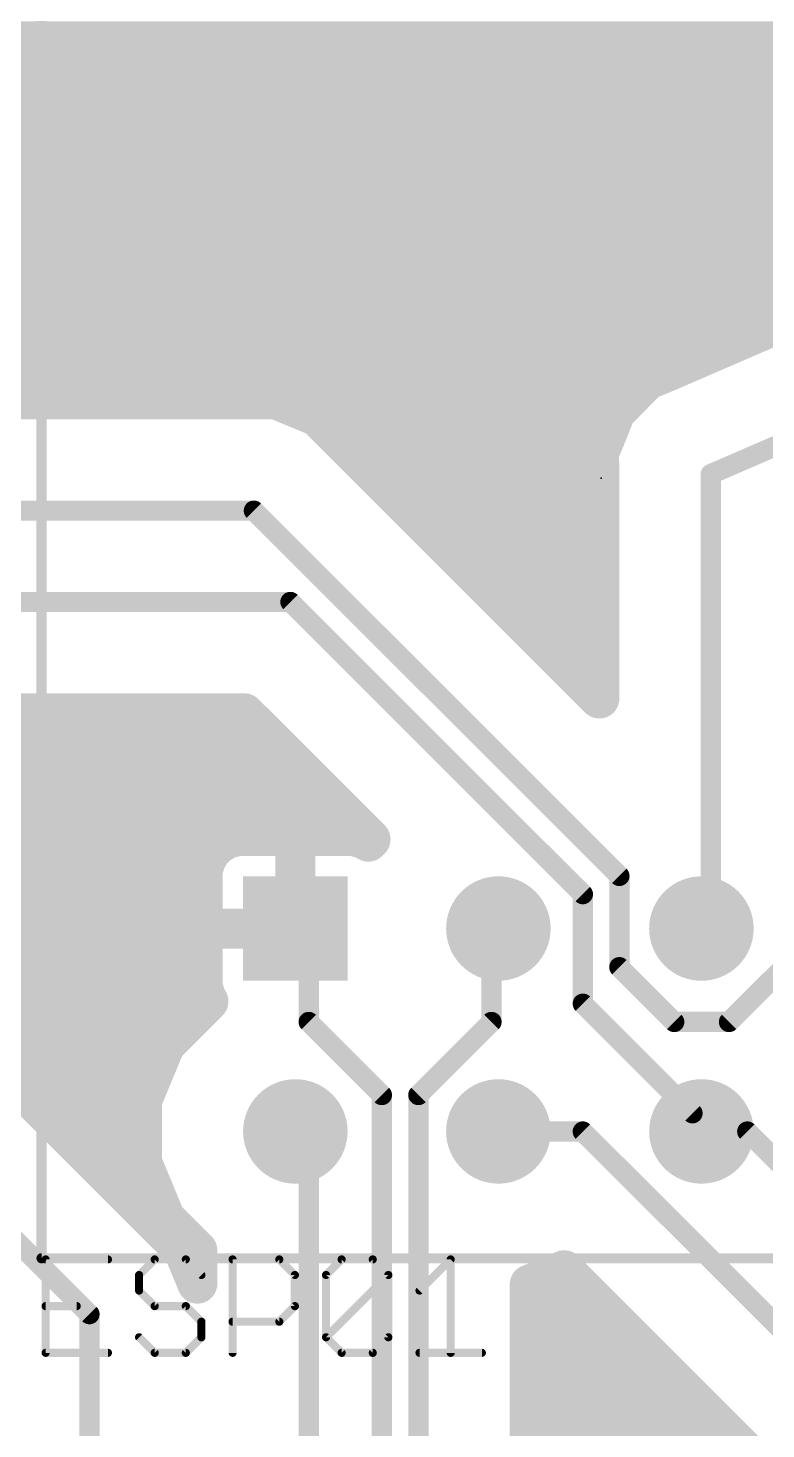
# Model space of a CAD drawing. Extents: x 0 to 49.2, y 0 to 53.3.
# Drawn here: x 16.96 to 26.19, y 23.66 to 41.2 of the extents above; entities that cross this region are included whole.
import ezdxf

# ---------------------------------------------------------------- set-up
doc = ezdxf.new("R2010")
doc.units = 0
for name, color, linetype in [('1', 14, 'CONTINUOUS'), ('116', 251, 'CONTINUOUS'), ('17', 94, 'CONTINUOUS'), ('21', 251, 'CONTINUOUS'), ('23', 178, 'CONTINUOUS'), ('27', 251, 'CONTINUOUS')]:
    doc.layers.add(name, color=color, linetype=linetype)

# ---------------------------------------------------------------- blocks, each defined once
blk = doc.blocks.new('ROUNDP')
at = {"const_width": 0.5}
blk.add_lwpolyline([(0, -0.25, 1), (0, 0.25, 1), (0, -0.25)], format="xyb", dxfattribs=at)
blk = doc.blocks.new('SQUAREP')
blk.add_solid([(-0.5, -0.5), (0.5, -0.5), (-0.5, 0.5), (0.5, 0.5)])

msp = doc.modelspace()

# ---------------------------------------------------------------- linework, layer by layer
at = {"layer": '1'}
for points, const_width in [([(1.2662, 41.0313), (34.0879, 41.0313)], 0.5004), ([(34.1167, 40.8603), (24.9581, 36.8936)], 0.5004), ([(1.2662, 40.5309), (33.3561, 40.5309)], 0.5004), ([(36.703, 40.4622), (25.5016, 35.6108)], 0.254), ([(1.2662, 40.0305), (32.2008, 40.0305)], 0.5004), ([(1.2662, 39.5301), (31.0454, 39.5301)], 0.5004), ([(1.2662, 39.0297), (29.8901, 39.0297)], 0.5004), ([(1.2662, 38.5294), (28.7348, 38.5294)], 0.5004), ([(1.2662, 38.029), (27.5795, 38.029)], 0.5004), ([(1.2662, 37.5286), (26.4241, 37.5286)], 0.5004), ([(1.2662, 37.0282), (25.2688, 37.0282)], 0.5004), ([(24.6936, 36.7791), (24.5086, 36.5881)], 0.5004), ([(24.7042, 36.7837), (24.6936, 36.7791)], 0.5004), ([(24.7124, 36.7919), (24.7042, 36.7837)], 0.5004), ([(24.9581, 36.8936), (24.7124, 36.7919)], 0.5004), ([(24.5086, 36.5881), (24.3205, 36.4)], 0.5004), ([(20.0637, 36.5468), (9.2225, 36.5468)], 0.5004), ([(20.5758, 36.3347), (20.0637, 36.5468)], 0.5004), ([(20.1095, 36.5278), (24.4484, 36.5278)], 0.5004), ([(20.9677, 35.9428), (20.5758, 36.3347)], 0.5004), ([(24.308, 36.381), (24.2102, 36.1337)], 0.5004), ([(24.3161, 36.3893), (24.308, 36.381)], 0.5004), ([(24.3205, 36.4), (24.3161, 36.3893)], 0.5004), ([(24.2102, 36.1337), (24.1084, 35.8879)], 0.5004), ([(20.883, 36.0275), (24.1662, 36.0275)], 0.5004), ([(24.1084, 32.8021), (20.9677, 35.9428)], 0.5004), ([(20.9677, 35.9428), (20.9677, 35.9428)], 0.5004), ([(24.1084, 35.8879), (24.1084, 35.8763)], 0.5004), ([(24.1084, 35.8763), (24.1042, 35.8656)], 0.5004), ([(24.1042, 35.8656), (24.1084, 35.5997)], 0.5004), ([(24.1084, 35.5997), (24.1084, 32.8021)], 0.5004), ([(21.3834, 35.5271), (24.1084, 35.5271)], 0.5004), ([(25.5016, 35.6108), (25.5016, 30.1244)], 0.254), ([(9.4996, 35.1536), (19.7866, 35.1536)], 0.254), ([(19.7866, 35.1536), (24.3586, 30.5816)], 0.254), ([(21.8838, 35.0267), (24.1084, 35.0267)], 0.5004), ([(22.3842, 34.5263), (24.1084, 34.5263)], 0.5004), ([(22.8845, 34.0259), (24.1084, 34.0259)], 0.5004), ([(20.2438, 34.0106), (10.8712, 34.0106)], 0.254), ([(23.9014, 30.353), (20.2438, 34.0106)], 0.254), ([(23.3849, 33.5255), (24.1084, 33.5255)], 0.5004), ([(23.8853, 33.0252), (24.1084, 33.0252)], 0.5004), ([(13.1083, 32.6174), (19.6667, 32.6174)], 0.5004), ([(19.6667, 32.6174), (21.2455, 31.0386)], 0.5004), ([(13.0157, 32.5248), (19.7593, 32.5248)], 0.5004), ([(12.3131, 32.0244), (20.2597, 32.0244)], 0.5004), ([(18.5184, 26.2763), (13.032, 31.7627)], 0.5004), ([(13.2706, 31.524), (20.7601, 31.524)], 0.5004), ([(13.771, 31.0236), (19.4171, 31.0236)], 0.5004), ([(19.3414, 30.98), (19.2475, 30.8861)], 0.5004), ([(19.4564, 31.0463), (19.3414, 30.98)], 0.5004), ([(19.5846, 31.0807), (19.4564, 31.0463)], 0.5004), ([(20.305, 31.0807), (19.5846, 31.0807)], 0.5004), ([(21.0254, 31.0807), (20.305, 31.0807)], 0.5004), ([(20.305, 31.0807), (20.305, 29.9225)], 0.5004), ([(20.305, 29.9225), (20.305, 31.0807)], 0.5004), ([(20.305, 31.0236), (20.305, 31.0236)], 0.5004), ([(21.1536, 31.0463), (21.0254, 31.0807)], 0.5004), ([(21.217, 31.0098), (21.1536, 31.0463)], 0.5004), ([(21.1929, 31.0236), (21.2306, 31.0236)], 0.5004), ([(21.2171, 31.0102), (21.217, 31.0098)], 0.5004), ([(21.2455, 31.0386), (21.2171, 31.0102)], 0.5004), ([(19.2475, 30.8861), (19.1812, 30.7711)], 0.5004), ([(19.1812, 30.7711), (19.1468, 30.6429)], 0.5004), ([(19.1468, 30.6429), (19.1468, 29.9225)], 0.5004), ([(17.7292, 25.0952), (12.2428, 30.5816)], 0.254), ([(14.2714, 30.5233), (19.1468, 30.5233)], 0.5004), ([(20.305, 30.5233), (20.305, 30.5233)], 0.5004), ([(24.3586, 30.5816), (24.3586, 29.4386)], 0.254), ([(23.9014, 28.9814), (23.9014, 30.353)], 0.254), ([(14.7718, 30.0229), (19.1468, 30.0229)], 0.5004), ([(19.1468, 29.9225), (20.305, 29.9225)], 0.5004), ([(20.305, 29.9225), (19.1468, 29.9225)], 0.5004), ([(19.1468, 29.9225), (19.1468, 29.2021)], 0.5004), ([(20.305, 30.0229), (20.305, 30.0229)], 0.5004), ([(20.305, 29.9225), (20.305, 29.9225)], 0.5004), ([(20.305, 29.9225), (20.305, 29.9225)], 0.5004), ([(25.5016, 30.1244), (25.385, 29.9225)], 0.254), ([(20.4724, 29.8958), (20.305, 29.9225)], 0.254), ([(20.4724, 28.7528), (20.4724, 29.8958)], 0.254), ([(22.7584, 29.8958), (22.845, 29.9225)], 0.254), ([(22.7584, 28.7528), (22.7584, 29.8958)], 0.254), ([(25.7302, 28.7528), (26.8732, 29.8958)], 0.254), ([(15.2722, 29.5225), (19.1468, 29.5225)], 0.5004), ([(24.3586, 29.4386), (25.0444, 28.7528)], 0.254), ([(19.1468, 29.2021), (19.1812, 29.0739)], 0.5004), ([(19.1812, 29.0739), (19.2177, 29.0105)], 0.5004), ([(15.7726, 29.0221), (19.2111, 29.0221)], 0.5004), ([(19.2173, 29.0104), (18.6771, 28.4702)], 0.5004), ([(19.2177, 29.0105), (19.2173, 29.0104)], 0.5004), ([(25.273, 27.6098), (23.9014, 28.9814)], 0.254), ([(16.2729, 28.5217), (18.7287, 28.5217)], 0.5004), ([(21.3868, 27.8384), (20.4724, 28.7528)], 0.254), ([(21.844, 27.8384), (22.7584, 28.7528)], 0.254), ([(25.0444, 28.7528), (25.7302, 28.7528)], 0.254), ([(18.6771, 28.4702), (18.3848, 27.7645)], 0.5004), ([(16.7733, 28.0214), (18.4912, 28.0214)], 0.5004), ([(18.3848, 27.7645), (18.3848, 27.0005)], 0.5004), ([(21.3868, 15.494), (21.3868, 27.8384)], 0.254), ([(21.844, 17.3228), (21.844, 27.8384)], 0.254), ([(17.2737, 27.521), (18.3848, 27.521)], 0.5004), ([(25.273, 27.6098), (25.385, 27.3825)], 0.254), ([(20.4724, 27.3812), (20.305, 27.3825)], 0.254), ([(20.4724, 11.6078), (20.4724, 27.3812)], 0.254), ([(22.987, 27.3812), (22.845, 27.3825)], 0.254), ([(23.9014, 27.3812), (22.987, 27.3812)], 0.254), ([(32.131, 19.1516), (23.9014, 27.3812)], 0.254), ([(25.5016, 27.3812), (25.385, 27.3825)], 0.254), ([(25.9588, 27.3812), (25.5016, 27.3812)], 0.254), ([(27.94, 25.4), (25.9588, 27.3812)], 0.254), ([(17.7741, 27.0206), (18.3848, 27.0206)], 0.5004), ([(18.3848, 27.0005), (18.6771, 26.2948)], 0.5004), ([(18.2745, 26.5202), (18.5838, 26.5202)], 0.5004), ([(18.9103, 25.8844), (18.5184, 26.2763)], 0.5004), ([(18.6771, 26.2948), (19.0792, 25.8927)], 0.5004), ([(18.7748, 26.0198), (18.9521, 26.0198)], 0.5004), ([(19.0792, 25.4766), (18.9103, 25.8844)], 0.5004), ([(19.0792, 25.8927), (19.0792, 25.4766)], 0.5004), ([(23.2372, 25.4666), (23.6675, 25.6448)], 0.5004), ([(23.6675, 25.6448), (30.9499, 18.3624)], 0.5004), ([(19.0614, 25.5194), (19.0792, 25.5194)], 0.5004), ([(23.2372, 17.8999), (23.2372, 25.4666)], 0.5004), ([(23.3649, 25.5194), (23.7929, 25.5194)], 0.5004), ([(23.2372, 25.0191), (24.2933, 25.0191)], 0.5004), ([(17.7292, 11.6078), (17.7292, 25.0952)], 0.254), ([(23.2372, 24.5187), (24.7936, 24.5187)], 0.5004), ([(23.2372, 24.0183), (25.294, 24.0183)], 0.5004), ([(23.2372, 23.5179), (25.7944, 23.5179)], 0.5004)]:
    msp.add_lwpolyline(points, dxfattribs=dict(at, const_width=const_width))
for points, const_width in [([(25.2688, 36.9031, 1), (25.2688, 37.1533)], 0.2502), ([(24.6439, 36.8939, 1), (24.7433, 36.6643)], 0.2502), ([(24.6645, 36.9075, 1), (24.7603, 36.6763)], 0.2502), ([(24.7835, 36.6921, 1), (24.6037, 36.8661)], 0.2502), ([(24.8009, 36.7034, 1), (24.624, 36.8803)], 0.2502), ([(24.7539, 36.6689, 1), (24.6545, 36.8985)], 0.2502), ([(24.9084, 37.0084, 1), (25.0078, 36.7788)], 0.2502), ([(25.0059, 36.7781, 1), (24.9102, 37.0092)], 0.2502), ([(24.597, 36.4996, 1), (24.4201, 36.6765)], 0.2502), ([(24.6158, 36.8722, 1), (24.7927, 36.6952)], 0.2502), ([(20.1116, 36.6624, 1), (20.0159, 36.4312)], 0.2502), ([(20.1095, 36.6529, 1), (20.1095, 36.4027)], 0.2502), ([(20.0637, 36.4217, 1), (20.0637, 36.6719)], 0.2502), ([(24.4187, 36.6751, 1), (24.5984, 36.501)], 0.2502), ([(24.4484, 36.4027, 1), (24.4484, 36.6529)], 0.2502), ([(20.6642, 36.4231, 1), (20.4873, 36.2462)], 0.2502), ([(20.5279, 36.2191, 1), (20.6236, 36.4503)], 0.2502), ([(24.2182, 36.468, 1), (24.3979, 36.2939)], 0.2502), ([(24.2005, 36.4371, 1), (24.4317, 36.3414)], 0.2502), ([(24.4243, 36.3349, 1), (24.1917, 36.427)], 0.2502), ([(24.2321, 36.4884, 1), (24.409, 36.3115)], 0.2502), ([(24.4361, 36.3521, 1), (24.2049, 36.4478)], 0.2502), ([(24.4059, 36.3022, 1), (24.2262, 36.4763)], 0.2502), ([(24.0939, 36.1797, 1), (24.3265, 36.0877)], 0.2502), ([(24.3258, 36.0858, 1), (24.0946, 36.1816)], 0.2502), ([(20.883, 36.1525, 1), (20.883, 35.9024)], 0.2502), ([(21.0928, 35.9428, 1), (20.8426, 35.9428)], 0.2502), ([(21.0561, 36.0312, 1), (20.8792, 35.8543)], 0.2502), ([(20.8792, 35.8543, 1), (21.0561, 36.0312)], 0.2502), ([(24.2335, 35.8879, 1), (23.9833, 35.8879)], 0.2502), ([(24.1662, 35.9024, 1), (24.1662, 36.1525)], 0.2502), ([(20.8426, 35.9428, 1), (21.0928, 35.9428)], 0.2502), ([(23.9878, 35.9116, 1), (24.2205, 35.8195)], 0.2502), ([(24.2292, 35.8676, 1), (23.9791, 35.8636)], 0.2502), ([(23.9928, 35.9358, 1), (24.224, 35.84)], 0.2502), ([(23.9833, 35.8763, 1), (24.2335, 35.8763)], 0.2502), ([(24.2247, 35.8303, 1), (23.9921, 35.9224)], 0.2502), ([(24.2335, 35.5997, 1), (23.9833, 35.5997)], 0.2502), ([(21.3834, 35.6522, 1), (21.3834, 35.402)], 0.2502), ([(23.9833, 35.5977, 1), (24.2335, 35.6017)], 0.2502), ([(24.1084, 35.402, 1), (24.1084, 35.6522)], 0.2502), ([(25.5651, 35.6108, 1), (25.4381, 35.6108)], 0.127), ([(25.4764, 35.6691, 1), (25.5268, 35.5525)], 0.127), ([(19.8315, 35.1985, 1), (19.7417, 35.1087)], 0.127), ([(19.7866, 35.0901, 1), (19.7866, 35.2171)], 0.127), ([(21.8838, 35.1518, 1), (21.8838, 34.9016)], 0.2502), ([(24.1084, 34.9016, 1), (24.1084, 35.1518)], 0.2502), ([(22.3842, 34.6514, 1), (22.3842, 34.4012)], 0.2502), ([(24.1084, 34.4012, 1), (24.1084, 34.6514)], 0.2502), ([(22.8845, 34.151, 1), (22.8845, 33.9008)], 0.2502), ([(24.1084, 33.9008, 1), (24.1084, 34.151)], 0.2502), ([(20.2887, 34.0555, 1), (20.1989, 33.9657)], 0.127), ([(20.2438, 33.9471, 1), (20.2438, 34.0741)], 0.127), ([(23.3849, 33.6506, 1), (23.3849, 33.4004)], 0.2502), ([(24.1084, 33.4004, 1), (24.1084, 33.6506)], 0.2502), ([(23.8853, 33.1503, 1), (23.8853, 32.9001)], 0.2502), ([(24.1084, 32.9001, 1), (24.1084, 33.1503)], 0.2502), ([(24.02, 32.7136, 1), (24.1969, 32.8905)], 0.2502), ([(19.7552, 32.7059, 1), (19.5783, 32.529)], 0.2502), ([(19.6667, 32.4923, 1), (19.6667, 32.7425)], 0.2502), ([(23.9833, 32.8021, 1), (24.2335, 32.8021)], 0.2502), ([(19.7593, 32.3997, 1), (19.7593, 32.6499)], 0.2502), ([(20.2597, 31.8993, 1), (20.2597, 32.1495)], 0.2502), ([(20.7601, 31.3989, 1), (20.7601, 31.6491)], 0.2502), ([(19.4299, 30.8915, 1), (19.253, 31.0684)], 0.2502), ([(19.424, 31.1672, 1), (19.4888, 30.9255)], 0.2502), ([(19.5189, 30.938, 1), (19.3938, 31.1547)], 0.2502), ([(19.4171, 30.8985, 1), (19.4171, 31.1487)], 0.2502), ([(19.5846, 31.2058, 1), (19.5846, 30.9556)], 0.2502), ([(19.617, 30.9599, 1), (19.5522, 31.2015)], 0.2502), ([(20.305, 31.2058, 1), (20.305, 30.9556)], 0.2502), ([(20.4301, 31.0807, 1), (20.1799, 31.0807)], 0.2502), ([(20.4301, 31.0807, 1), (20.1799, 31.0807)], 0.2502), ([(20.305, 31.1487, 1), (20.305, 30.8985)], 0.2502), ([(20.305, 30.9556, 1), (20.305, 31.2058)], 0.2502), ([(20.305, 30.8985, 1), (20.305, 31.1487)], 0.2502), ([(21.0578, 31.2015, 1), (20.993, 30.9599)], 0.2502), ([(21.0254, 30.9556, 1), (21.0254, 31.2058)], 0.2502), ([(21.2162, 31.1547, 1), (21.0911, 30.938)], 0.2502), ([(21.1929, 31.1487, 1), (21.1929, 30.8985)], 0.2502), ([(21.1287, 31.0987, 1), (21.3056, 30.9217)], 0.2502), ([(21.3328, 30.9625, 1), (21.1015, 31.0579)], 0.2502), ([(21.1212, 30.9255, 1), (21.186, 31.1672)], 0.2502), ([(21.1544, 30.9014, 1), (21.2795, 31.1181)], 0.2502), ([(21.334, 30.9501, 1), (21.1571, 31.1271)], 0.2502), ([(21.1571, 30.9501, 1), (21.334, 31.127)], 0.2502), ([(21.2306, 30.8985, 1), (21.2306, 31.1487)], 0.2502), ([(19.1591, 30.9745, 1), (19.336, 30.7976)], 0.2502), ([(19.3559, 30.8235, 1), (19.1392, 30.9486)], 0.2502), ([(19.2789, 31.0883, 1), (19.404, 30.8716)], 0.2502), ([(21.1013, 31.0575, 1), (21.3326, 30.962)], 0.2502), ([(19.2719, 30.6429, 1), (19.0217, 30.6429)], 0.2502), ([(19.0728, 30.8337, 1), (19.2895, 30.7086)], 0.2502), ([(19.302, 30.7387, 1), (19.0603, 30.8035)], 0.2502), ([(19.026, 30.6753, 1), (19.2676, 30.6105)], 0.2502), ([(19.1468, 30.3982, 1), (19.1468, 30.6484)], 0.2502), ([(20.305, 30.6484, 1), (20.305, 30.3982)], 0.2502), ([(20.305, 30.3982, 1), (20.305, 30.6484)], 0.2502), ([(24.4221, 30.5816, 1), (24.2951, 30.5816)], 0.127), ([(24.3137, 30.5367, 1), (24.4035, 30.6265)], 0.127), ([(23.9649, 30.353, 1), (23.8379, 30.353)], 0.127), ([(23.8565, 30.3081, 1), (23.9463, 30.3979)], 0.127), ([(19.1468, 30.0476, 1), (19.1468, 29.7974)], 0.2502), ([(19.1468, 30.0476, 1), (19.1468, 29.7974)], 0.2502), ([(19.2719, 29.9225, 1), (19.0217, 29.9225)], 0.2502), ([(19.1468, 29.8978, 1), (19.1468, 30.148)], 0.2502), ([(20.305, 30.148, 1), (20.305, 29.8978)], 0.2502), ([(20.305, 30.0476, 1), (20.305, 29.7974)], 0.2502), ([(20.4301, 29.9225, 1), (20.1799, 29.9225)], 0.2502), ([(20.305, 29.8978, 1), (20.305, 30.148)], 0.2502), ([(20.305, 29.7974, 1), (20.305, 30.0476)], 0.2502), ([(20.305, 29.7974, 1), (20.305, 30.0476)], 0.2502), ([(20.305, 29.7974, 1), (20.305, 30.0476)], 0.2502), ([(25.4381, 30.1244, 1), (25.5651, 30.1244)], 0.127), ([(25.5566, 30.0926, 1), (25.4466, 30.1562)], 0.127), ([(19.0217, 29.9225, 1), (19.2719, 29.9225)], 0.2502), ([(20.1799, 29.9225, 1), (20.4301, 29.9225)], 0.2502), ([(20.1799, 29.9225, 1), (20.4301, 29.9225)], 0.2502), ([(20.1799, 29.9225, 1), (20.4301, 29.9225)], 0.2502), ([(20.315, 29.9852, 1), (20.295, 29.8598)], 0.127), ([(20.5359, 29.8958, 1), (20.4089, 29.8958)], 0.127), ([(20.4624, 29.8331, 1), (20.4824, 29.9585)], 0.127), ([(22.8219, 29.8958, 1), (22.6949, 29.8958)], 0.127), ([(22.7397, 29.9565, 1), (22.7771, 29.8351)], 0.127), ([(22.8637, 29.8618, 1), (22.8263, 29.9832)], 0.127), ([(25.33, 29.9543, 1), (25.44, 29.8907)], 0.127), ([(19.1468, 29.3974, 1), (19.1468, 29.6476)], 0.2502), ([(24.4035, 29.4835, 1), (24.3137, 29.3937)], 0.127), ([(24.2951, 29.4386, 1), (24.4221, 29.4386)], 0.127), ([(19.2676, 29.2345, 1), (19.026, 29.1697)], 0.2502), ([(19.0217, 29.2021, 1), (19.2719, 29.2021)], 0.2502), ([(19.2895, 29.1364, 1), (19.0728, 29.0113)], 0.2502), ([(19.0603, 29.0415, 1), (19.302, 29.1063)], 0.2502), ([(19.1696, 29.126, 1), (19.265, 28.8947)], 0.2502), ([(19.1094, 28.948, 1), (19.3261, 29.0731)], 0.2502), ([(19.3058, 28.9219, 1), (19.1288, 29.0988)], 0.2502), ([(19.2655, 28.8949, 1), (19.17, 29.1262)], 0.2502), ([(19.2111, 28.897, 1), (19.2111, 29.1472)], 0.2502), ([(23.9463, 29.0263, 1), (23.8565, 28.9365)], 0.127), ([(23.8379, 28.9814, 1), (23.9649, 28.9814)], 0.127), ([(18.7287, 28.3966, 1), (18.7287, 28.6468)], 0.2502), ([(20.5173, 28.7977, 1), (20.4275, 28.7079)], 0.127), ([(20.4089, 28.7528, 1), (20.5359, 28.7528)], 0.127), ([(22.6949, 28.7528, 1), (22.8219, 28.7528)], 0.127), ([(22.8033, 28.7079, 1), (22.7135, 28.7977)], 0.127), ([(25.0444, 28.8163, 1), (25.0444, 28.6893)], 0.127), ([(24.9995, 28.7079, 1), (25.0893, 28.7977)], 0.127), ([(25.6853, 28.7977, 1), (25.7751, 28.7079)], 0.127), ([(25.7302, 28.6893, 1), (25.7302, 28.8163)], 0.127), ([(18.5887, 28.5587, 1), (18.7656, 28.3817)], 0.2502), ([(18.7927, 28.4223, 1), (18.5616, 28.5181)], 0.2502), ([(18.4912, 27.8963, 1), (18.4912, 28.1464)], 0.2502), ([(18.5099, 27.7645, 1), (18.2597, 27.7645)], 0.2502), ([(18.2692, 27.8123, 1), (18.5004, 27.7166)], 0.2502), ([(21.4503, 27.8384, 1), (21.3233, 27.8384)], 0.127), ([(21.3419, 27.7935, 1), (21.4317, 27.8833)], 0.127), ([(21.9075, 27.8384, 1), (21.7805, 27.8384)], 0.127), ([(21.7991, 27.8833, 1), (21.8889, 27.7935)], 0.127), ([(17.2737, 27.6461, 1), (17.2737, 27.3959)], 0.2502), ([(18.3848, 27.3959, 1), (18.3848, 27.6461)], 0.2502), ([(25.33, 27.6379, 1), (25.216, 27.5817)], 0.127), ([(25.2281, 27.5649, 1), (25.3179, 27.6547)], 0.127), ([(20.3055, 27.446, 1), (20.3045, 27.319)], 0.127), ([(20.5359, 27.3812, 1), (20.4089, 27.3812)], 0.127), ([(20.4719, 27.3177, 1), (20.4729, 27.4447)], 0.127), ([(22.8456, 27.446, 1), (22.8444, 27.319)], 0.127), ([(22.987, 27.4447, 1), (22.987, 27.3177)], 0.127), ([(22.9864, 27.3177, 1), (22.9876, 27.4447)], 0.127), ([(23.9463, 27.4261, 1), (23.8565, 27.3363)], 0.127), ([(23.9014, 27.3177, 1), (23.9014, 27.4447)], 0.127), ([(25.3857, 27.446, 1), (25.3843, 27.319)], 0.127), ([(25.328, 27.3544, 1), (25.442, 27.4106)], 0.127), ([(25.5016, 27.4447, 1), (25.5016, 27.3177)], 0.127), ([(25.5009, 27.3177, 1), (25.5023, 27.4447)], 0.127), ([(26.0037, 27.4261, 1), (25.9139, 27.3363)], 0.127), ([(25.9588, 27.3177, 1), (25.9588, 27.4447)], 0.127), ([(17.7741, 27.1457, 1), (17.7741, 26.8955)], 0.2502), ([(18.5004, 27.0484, 1), (18.2692, 26.9527)], 0.2502), ([(18.3848, 26.8955, 1), (18.3848, 27.1457)], 0.2502), ([(18.2597, 27.0005, 1), (18.5099, 27.0005)], 0.2502), ([(18.2745, 26.6453, 1), (18.2745, 26.3951)], 0.2502), ([(18.5838, 26.3951, 1), (18.5838, 26.6453)], 0.2502), ([(18.6068, 26.3647, 1), (18.4299, 26.1878)], 0.2502), ([(18.4299, 26.1878, 1), (18.6068, 26.3647)], 0.2502), ([(18.7656, 26.3833, 1), (18.5887, 26.2063)], 0.2502), ([(18.5616, 26.2469, 1), (18.7927, 26.3427)], 0.2502), ([(18.7748, 26.1449, 1), (18.7748, 25.8947)], 0.2502), ([(19.0259, 25.9322, 1), (18.7947, 25.8365)], 0.2502), ([(18.9521, 25.8947, 1), (18.9521, 26.1449)], 0.2502), ([(19.2043, 25.8927, 1), (18.9541, 25.8927)], 0.2502), ([(18.8218, 25.7959, 1), (18.9987, 25.9728)], 0.2502), ([(18.9908, 25.8043, 1), (19.1677, 25.9812)], 0.2502), ([(23.756, 25.7333, 1), (23.5791, 25.5563)], 0.2502), ([(23.7154, 25.5292, 1), (23.6197, 25.7604)], 0.2502), ([(19.0614, 25.6445, 1), (19.0614, 25.3943)], 0.2502), ([(18.9636, 25.4287, 1), (19.1948, 25.5244)], 0.2502), ([(19.0792, 25.3943, 1), (19.0792, 25.6445)], 0.2502), ([(23.3623, 25.4666, 1), (23.1121, 25.4666)], 0.2502), ([(23.1893, 25.5821, 1), (23.2851, 25.351)], 0.2502), ([(23.3649, 25.6445, 1), (23.3649, 25.3943)], 0.2502), ([(23.7929, 25.3943, 1), (23.7929, 25.6445)], 0.2502), ([(18.9541, 25.4766, 1), (19.2043, 25.4766)], 0.2502), ([(23.2372, 25.1442, 1), (23.2372, 24.894)], 0.2502), ([(24.2933, 24.894, 1), (24.2933, 25.1442)], 0.2502), ([(17.7927, 25.0952, 1), (17.6657, 25.0952)], 0.127), ([(17.6843, 25.0503, 1), (17.7741, 25.1401)], 0.127), ([(23.2372, 24.6438, 1), (23.2372, 24.3936)], 0.2502), ([(24.7936, 24.3936, 1), (24.7936, 24.6438)], 0.2502), ([(23.2372, 24.1434, 1), (23.2372, 23.8932)], 0.2502), ([(25.294, 23.8932, 1), (25.294, 24.1434)], 0.2502), ([(23.2372, 23.643, 1), (23.2372, 23.3928)], 0.2502), ([(25.7944, 23.3928, 1), (25.7944, 23.643)], 0.2502)]:
    msp.add_lwpolyline(points, format="xyb", dxfattribs=dict(at, const_width=const_width))
at = {"layer": '116', "const_width": 0.3}
for points in [[(20.305, 29.623, 1), (20.305, 30.223, 1), (20.305, 29.623)], [(22.845, 29.623, 1), (22.845, 30.223, 1), (22.845, 29.623)], [(25.385, 29.623, 1), (25.385, 30.223, 1), (25.385, 29.623)], [(20.305, 27.083, 1), (20.305, 27.683, 1), (20.305, 27.083)], [(22.845, 27.083, 1), (22.845, 27.683, 1), (22.845, 27.083)], [(25.385, 27.083, 1), (25.385, 27.683, 1), (25.385, 27.083)]]:
    msp.add_lwpolyline(points, format="xyb", dxfattribs=at)
at = {"layer": '21', "const_width": 0.127}
for points in [[(17.13, 42.94), (17.13, 25.795)], [(17.13, 25.795), (31.4175, 25.795)]]:
    msp.add_lwpolyline(points, dxfattribs=at)
at = {"layer": '21', "const_width": 0.0635}
for points in [[(17.13, 25.8268, 1), (17.13, 25.7633)], [(17.0983, 25.795, 1), (17.1618, 25.795)]]:
    msp.add_lwpolyline(points, format="xyb", dxfattribs=at)
at = {"layer": '23'}
msp.add_point((24.13, 35.56), dxfattribs=at)
at = {"layer": '27', "const_width": 0.1016}
for points in [[(17.9604, 25.7802), (17.1808, 25.7802)], [(17.1808, 25.7802), (17.1808, 24.6108)], [(18.5451, 25.7802), (18.3502, 25.5853)], [(18.9349, 25.7802), (18.5451, 25.7802)], [(19.1298, 25.5853), (18.9349, 25.7802)], [(19.5196, 24.6108), (19.5196, 25.7802)], [(19.5196, 25.7802), (20.1043, 25.7802)], [(20.1043, 25.7802), (20.2992, 25.5853)], [(20.689, 25.5853), (20.8839, 25.7802)], [(20.8839, 25.7802), (21.2737, 25.7802)], [(21.2737, 25.7802), (21.4686, 25.5853)], [(21.8584, 25.3904), (22.2482, 25.7802)], [(22.2482, 25.7802), (22.2482, 24.6108)], [(18.3502, 25.5853), (18.3502, 25.3904)], [(20.2992, 25.5853), (20.2992, 25.1955)], [(20.689, 24.8057), (20.689, 25.5853)], [(20.689, 24.8057), (21.4686, 25.5853)], [(21.4686, 25.5853), (21.4686, 24.8057)], [(18.3502, 25.3904), (18.5451, 25.1955)], [(17.1808, 25.1955), (17.5706, 25.1955)], [(18.5451, 25.1955), (18.9349, 25.1955)], [(18.9349, 25.1955), (19.1298, 25.0006)], [(20.2992, 25.1955), (20.1043, 25.0006)], [(19.1298, 25.0006), (19.1298, 24.8057)], [(20.1043, 25.0006), (19.5196, 25.0006)], [(18.5451, 24.6108), (18.3502, 24.8057)], [(19.1298, 24.8057), (18.9349, 24.6108)], [(20.8839, 24.6108), (20.689, 24.8057)], [(21.4686, 24.8057), (21.2737, 24.6108)], [(17.1808, 24.6108), (17.9604, 24.6108)], [(18.9349, 24.6108), (18.5451, 24.6108)], [(21.2737, 24.6108), (20.8839, 24.6108)], [(21.8584, 24.6108), (22.638, 24.6108)]]:
    msp.add_lwpolyline(points, dxfattribs=at)
at = {"layer": '27', "const_width": 0.0508}
for points in [[(17.1808, 25.8056, 1), (17.1808, 25.7548)], [(17.2062, 25.7802, 1), (17.1554, 25.7802)], [(17.9604, 25.7548, 1), (17.9604, 25.8056)], [(18.5451, 25.8056, 1), (18.5451, 25.7548)], [(18.5631, 25.7622, 1), (18.5271, 25.7982)], [(18.9529, 25.7982, 1), (18.9169, 25.7622)], [(18.9349, 25.7548, 1), (18.9349, 25.8056)], [(19.545, 25.7802, 1), (19.4942, 25.7802)], [(19.5196, 25.8056, 1), (19.5196, 25.7548)], [(20.1223, 25.7982, 1), (20.0863, 25.7622)], [(20.1043, 25.7548, 1), (20.1043, 25.8056)], [(20.8839, 25.8056, 1), (20.8839, 25.7548)], [(20.9018, 25.7622, 1), (20.8659, 25.7982)], [(21.2916, 25.7982, 1), (21.2557, 25.7622)], [(21.2737, 25.7548, 1), (21.2737, 25.8056)], [(22.2736, 25.7802, 1), (22.2228, 25.7802)], [(22.2661, 25.7622, 1), (22.2302, 25.7982)], [(18.3322, 25.6033, 1), (18.3682, 25.5673)], [(18.3756, 25.5853, 1), (18.3248, 25.5853)], [(19.1118, 25.5673, 1), (19.1478, 25.6033)], [(20.3246, 25.5853, 1), (20.2738, 25.5853)], [(20.2812, 25.5673, 1), (20.3172, 25.6033)], [(20.671, 25.6033, 1), (20.707, 25.5673)], [(20.7144, 25.5853, 1), (20.6636, 25.5853)], [(21.494, 25.5853, 1), (21.4432, 25.5853)], [(21.4865, 25.5673, 1), (21.4506, 25.6033)], [(21.4506, 25.5673, 1), (21.4865, 25.6033)], [(18.3682, 25.4084, 1), (18.3322, 25.3724)], [(21.8404, 25.4084, 1), (21.8763, 25.3724)], [(18.3248, 25.3904, 1), (18.3756, 25.3904)], [(17.1808, 25.2209, 1), (17.1808, 25.1701)], [(17.5706, 25.1701, 1), (17.5706, 25.2209)], [(18.5451, 25.2209, 1), (18.5451, 25.1701)], [(18.5271, 25.1775, 1), (18.5631, 25.2135)], [(18.9529, 25.2135, 1), (18.9169, 25.1775)], [(18.9349, 25.1701, 1), (18.9349, 25.2209)], [(20.2738, 25.1955, 1), (20.3246, 25.1955)], [(20.3172, 25.1775, 1), (20.2812, 25.2135)], [(19.1552, 25.0006, 1), (19.1044, 25.0006)], [(19.1118, 24.9826, 1), (19.1478, 25.0186)], [(19.5196, 25.026, 1), (19.5196, 24.9752)], [(20.0863, 25.0186, 1), (20.1223, 24.9826)], [(20.1043, 24.9752, 1), (20.1043, 25.026)], [(18.3682, 24.8237, 1), (18.3322, 24.7877)], [(19.1044, 24.8057, 1), (19.1552, 24.8057)], [(19.1478, 24.7877, 1), (19.1118, 24.8237)], [(20.707, 24.8237, 1), (20.671, 24.7877)], [(20.671, 24.8237, 1), (20.707, 24.7877)], [(20.6636, 24.8057, 1), (20.7144, 24.8057)], [(21.4432, 24.8057, 1), (21.494, 24.8057)], [(21.4865, 24.7877, 1), (21.4506, 24.8237)], [(17.1808, 24.6362, 1), (17.1808, 24.5854)], [(17.1554, 24.6108, 1), (17.2062, 24.6108)], [(17.9604, 24.5854, 1), (17.9604, 24.6362)], [(18.5451, 24.6362, 1), (18.5451, 24.5854)], [(18.5271, 24.5928, 1), (18.5631, 24.6288)], [(18.9169, 24.6288, 1), (18.9529, 24.5928)], [(18.9349, 24.5854, 1), (18.9349, 24.6362)], [(19.4942, 24.6108, 1), (19.545, 24.6108)], [(20.8839, 24.6362, 1), (20.8839, 24.5854)], [(20.8659, 24.5928, 1), (20.9018, 24.6288)], [(21.2557, 24.6288, 1), (21.2916, 24.5928)], [(21.2737, 24.5854, 1), (21.2737, 24.6362)], [(21.8584, 24.6362, 1), (21.8584, 24.5854)], [(22.2228, 24.6108, 1), (22.2736, 24.6108)], [(22.638, 24.5854, 1), (22.638, 24.6362)]]:
    msp.add_lwpolyline(points, format="xyb", dxfattribs=at)

# ---------------------------------------------------------------- block references
at = {"layer": '17', "xscale": 1.308, "yscale": 1.308, "rotation": 270}
for name, p in [('SQUAREP', (20.305, 29.9225)), ('SQUAREP', (20.305, 29.9225)), ('ROUNDP', (22.845, 29.9225)), ('ROUNDP', (22.845, 29.9225)), ('ROUNDP', (25.385, 29.9225)), ('ROUNDP', (25.385, 29.9225)), ('ROUNDP', (20.305, 27.3825)), ('ROUNDP', (20.305, 27.3825)), ('ROUNDP', (22.845, 27.3825)), ('ROUNDP', (22.845, 27.3825)), ('ROUNDP', (25.385, 27.3825)), ('ROUNDP', (25.385, 27.3825))]:
    msp.add_blockref(name, p, dxfattribs=at)

doc.saveas('drawing.dxf')
